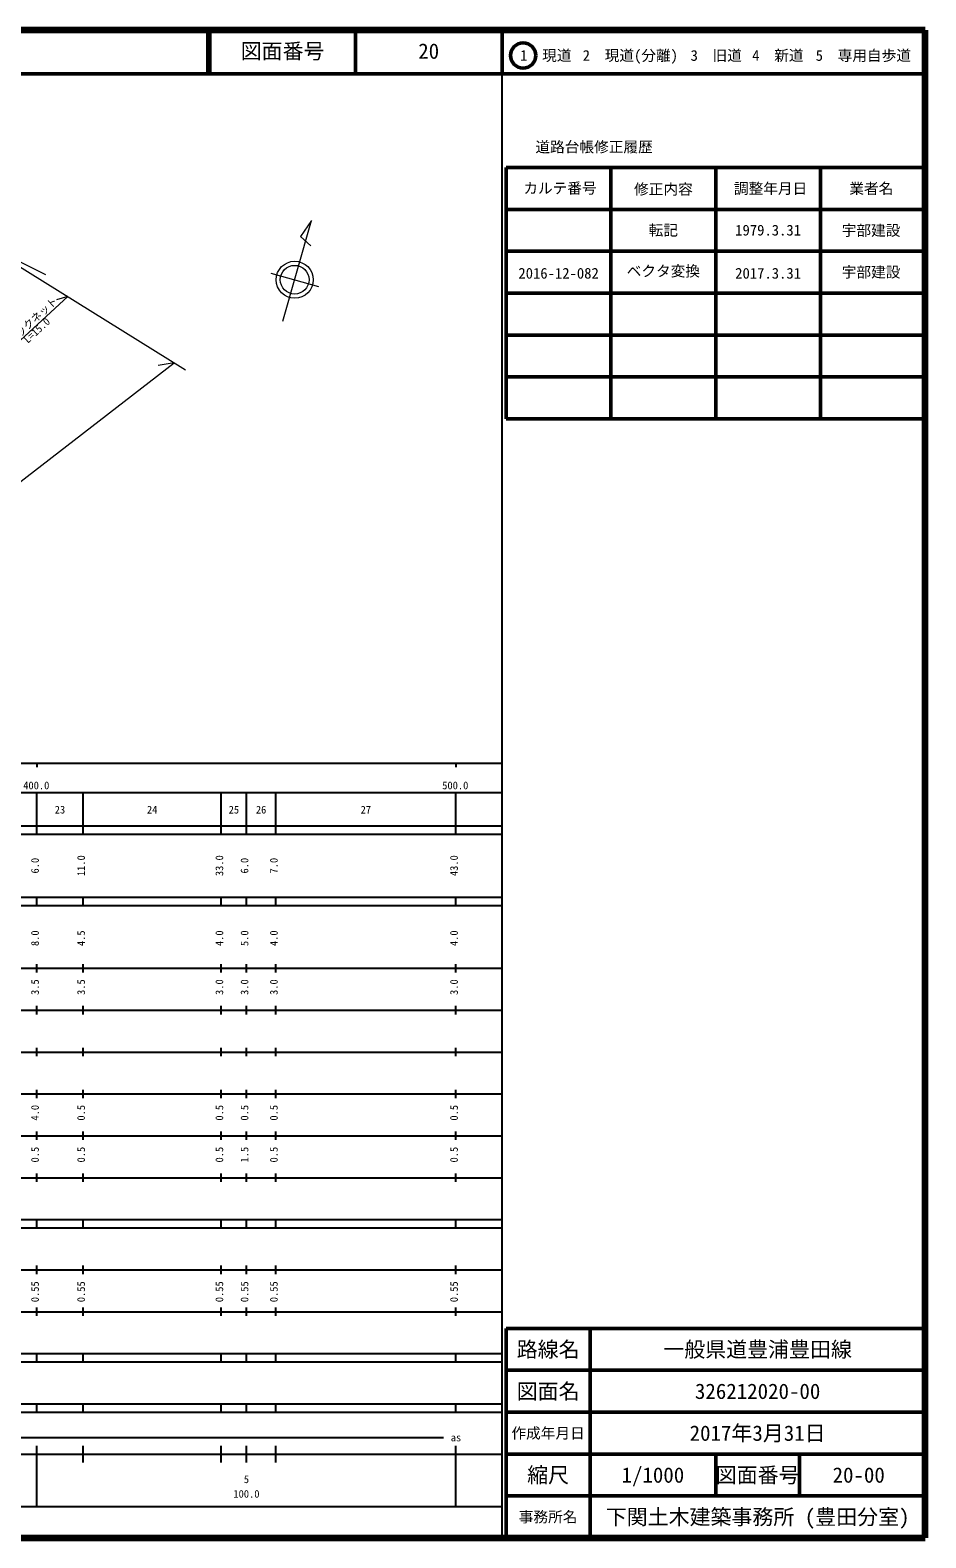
# Model space of a CAD drawing. Units: millimetres, scale not verified. Extents: x 40000 to 680144, y 20000 to 380000.
# Drawn here: x 466383 to 680144, y 20000 to 380000 of the extents above; entities that cross this region are included whole.
import ezdxf
from ezdxf.enums import TextEntityAlignment as Align

# ---------------------------------------------------------------- set-up
doc = ezdxf.new("R2010")
doc.units = ezdxf.units.MM
doc.header["$LTSCALE"] = 1000
for name, color, linetype, lineweight in [('M-BGD', 7, 'Continuous', 13), ('M-STR-HTXT', 7, 'Continuous', 13), ('M-TTL', 2, 'Continuous', 140), ('M-TTL-BAND', 7, 'Continuous', 25), ('M-TTL-FRAM', 2, 'Continuous', 50), ('M-TTL-LINE', 7, 'Continuous', 50)]:
    doc.layers.add(name, color=color, linetype=linetype, lineweight=lineweight)
doc.layers.add('M-TTL-TXT', color=7, linetype='Continuous')
doc.styles.add('ＭＳ ゴシック', font='')
doc.styles.get('ＭＳ ゴシック').set_extended_font_data('MS Gothic')

msp = doc.modelspace()

# ---------------------------------------------------------------- linework, layer by layer
at = {"layer": 'M-BGD'}
msp.add_line((452609, 330290), (470079, 321695), dxfattribs=at)
at = {"layer": 'M-STR-HTXT'}
for p, q in [((526709, 310503), (533529, 334555)), ((533529, 334555), (530910, 330712)), ((454329, 329444), (503431, 298891)), ((530910, 330712), (533339, 328495)), ((523858, 322011), (535176, 318802)), ((458849, 301176), (475344, 316367)), ((475344, 316367), (472636, 315573)), ((500714, 300581), (496952, 299946))]:
    msp.add_line(p, q, dxfattribs=at)
msp.add_lwpolyline([(124381, 231283), (260657, 231283), (449441, 260894), (500714, 300581)], dxfattribs=at)
for radius in [4412, 3431]:
    msp.add_circle((529517, 320407), radius, dxfattribs=at)
at = {"layer": 'M-TTL'}
for p, q in [((680000, 380000), (40000, 380000)), ((680000, 20000), (680000, 380000)), ((40000, 20000), (680000, 20000))]:
    msp.add_line(p, q, dxfattribs=at)
at = {"layer": 'M-TTL-BAND'}
for p, q in [((579000, 20000), (579000, 370000)), ((40000, 205000), (579000, 205000)), ((468000, 205000), (468000, 204000)), ((568000, 205000), (568000, 204000)), ((68000, 198000), (579000, 198000)), ((468000, 188000), (468000, 198000)), ((479000, 188000), (479000, 198000)), ((512000, 188000), (512000, 198000)), ((518000, 188000), (518000, 198000)), ((525000, 188000), (525000, 198000)), ((568000, 188000), (568000, 198000)), ((40000, 190000), (579000, 190000)), ((40000, 188000), (579000, 188000)), ((40000, 173000), (579000, 173000)), ((468000, 171000), (468000, 173000)), ((479000, 171000), (479000, 173000)), ((512000, 171000), (512000, 173000)), ((518000, 171000), (518000, 173000)), ((525000, 171000), (525000, 173000)), ((568000, 171000), (568000, 173000)), ((40000, 171000), (579000, 171000)), ((40000, 156000), (579000, 156000)), ((468000, 155000), (468000, 157000)), ((479000, 155000), (479000, 157000)), ((512000, 155000), (512000, 157000)), ((518000, 155000), (518000, 157000)), ((525000, 155000), (525000, 157000)), ((568000, 155000), (568000, 157000)), ((46000, 146000), (579000, 146000)), ((468000, 145000), (468000, 147000)), ((479000, 145000), (479000, 147000)), ((512000, 145000), (512000, 147000)), ((518000, 145000), (518000, 147000)), ((525000, 145000), (525000, 147000)), ((568000, 145000), (568000, 147000)), ((468000, 135000), (468000, 137000)), ((479000, 135000), (479000, 137000)), ((512000, 135000), (512000, 137000)), ((518000, 135000), (518000, 137000)), ((525000, 135000), (525000, 137000)), ((568000, 135000), (568000, 137000)), ((52000, 136000), (579000, 136000)), ((46000, 126000), (579000, 126000)), ((468000, 125000), (468000, 127000)), ((479000, 125000), (479000, 127000)), ((512000, 125000), (512000, 127000)), ((518000, 125000), (518000, 127000)), ((525000, 125000), (525000, 127000)), ((568000, 125000), (568000, 127000)), ((52000, 116000), (579000, 116000)), ((468000, 115000), (468000, 117000)), ((479000, 115000), (479000, 117000)), ((512000, 115000), (512000, 117000)), ((518000, 115000), (518000, 117000)), ((525000, 115000), (525000, 117000)), ((568000, 115000), (568000, 117000)), ((46000, 106000), (579000, 106000)), ((468000, 105000), (468000, 107000)), ((479000, 105000), (479000, 107000)), ((512000, 105000), (512000, 107000)), ((518000, 105000), (518000, 107000)), ((525000, 105000), (525000, 107000)), ((568000, 105000), (568000, 107000)), ((40000, 96000), (579000, 96000)), ((40000, 94000), (579000, 94000)), ((468000, 94000), (468000, 96000)), ((479000, 94000), (479000, 96000)), ((512000, 94000), (512000, 96000)), ((518000, 94000), (518000, 96000)), ((525000, 94000), (525000, 96000)), ((568000, 94000), (568000, 96000)), ((49000, 84000), (579000, 84000)), ((468000, 83000), (468000, 85000)), ((479000, 83000), (479000, 85000)), ((512000, 83000), (512000, 85000)), ((518000, 83000), (518000, 85000)), ((525000, 83000), (525000, 85000)), ((568000, 83000), (568000, 85000)), ((40000, 74000), (579000, 74000)), ((468000, 73000), (468000, 75000)), ((479000, 73000), (479000, 75000)), ((512000, 73000), (512000, 75000)), ((518000, 73000), (518000, 75000)), ((525000, 73000), (525000, 75000)), ((568000, 73000), (568000, 75000)), ((40000, 64000), (579000, 64000)), ((40000, 62000), (579000, 62000)), ((468000, 62000), (468000, 64000)), ((479000, 62000), (479000, 64000)), ((512000, 62000), (512000, 64000)), ((518000, 62000), (518000, 64000)), ((525000, 62000), (525000, 64000)), ((568000, 62000), (568000, 64000)), ((40000, 52000), (579000, 52000)), ((468000, 50000), (468000, 52000)), ((479000, 50000), (479000, 52000)), ((512000, 50000), (512000, 52000)), ((518000, 50000), (518000, 52000)), ((525000, 50000), (525000, 52000)), ((568000, 50000), (568000, 52000)), ((40000, 50000), (579000, 50000)), ((71000, 44000), (565000, 44000)), ((40000, 40000), (579000, 40000)), ((468000, 27500), (468000, 42000)), ((479000, 38000), (479000, 42000)), ((512000, 38000), (512000, 42000)), ((518000, 38000), (518000, 42000)), ((525000, 38000), (525000, 42000)), ((568000, 27500), (568000, 42000)), ((68000, 27500), (579000, 27500))]:
    msp.add_line(p, q, dxfattribs=at)
at = {"layer": 'M-TTL-FRAM'}
for p, q in [((580000, 347197), (580000, 287197)), ((580000, 347197), (680000, 347197)), ((580000, 287197), (680000, 287197)), ((680000, 70000), (580000, 70000)), ((580000, 70000), (580000, 20000))]:
    msp.add_line(p, q, dxfattribs=at)
at = {"layer": 'M-TTL-LINE'}
for p, q in [((508747, 380000), (508747, 370000)), ((509247, 380000), (509247, 370000)), ((543997, 380000), (543997, 370000)), ((579000, 380000), (579000, 370000)), ((40144, 369552), (680144, 369552)), ((605000, 347197), (605000, 287197)), ((630000, 347197), (630000, 287197)), ((655000, 347197), (655000, 287197)), ((580000, 337197), (680000, 337197)), ((580000, 327197), (680000, 327197)), ((580000, 317197), (680000, 317197)), ((580000, 307197), (680000, 307197)), ((580000, 297197), (680000, 297197)), ((600000, 70000), (600000, 20000)), ((680000, 60000), (580000, 60000)), ((680000, 50000), (580000, 50000)), ((680000, 40000), (580000, 40000)), ((630000, 40000), (630000, 30000)), ((650000, 40000), (650000, 30000)), ((680000, 30000), (580000, 30000))]:
    msp.add_line(p, q, dxfattribs=at)
msp.add_circle((584031, 373958), 3000, dxfattribs=at)

# ---------------------------------------------------------------- texts
at = {"layer": 'M-STR-HTXT', "style": 'ＭＳ ゴシック'}
msp.add_text('ロックネット', height=1833, rotation=42.643, dxfattribs=at).set_placement((467966, 309573), align=Align.BOTTOM_CENTER)
msp.add_text('L=15.0', height=1833, rotation=42.643, dxfattribs=at).set_placement((467336, 308992), align=Align.TOP_CENTER)
at = {"layer": 'M-TTL-BAND', "style": 'ＭＳ ゴシック'}
for s, p in [('400.0', (467844, 198195)), ('500.0', (567844, 198195)), ('23', (473500, 192405)), ('24', (495500, 192405)), ('25', (515000, 192405)), ('26', (521500, 192405)), ('27', (546500, 192405)), ('as', (568000, 42500)), ('5', (518000, 32523)), ('100.0', (518000, 29033))]:
    msp.add_text(s, height=1833, dxfattribs=at).set_placement(p, align=Align.BOTTOM_CENTER)
for s, p in [('6.0', (469000, 180500)), ('11.0', (480000, 180500)), ('33.0', (513000, 180500)), ('6.0', (519000, 180500)), ('7.0', (526000, 180500)), ('43.0', (569000, 180500)), ('8.0', (469000, 163174)), ('4.5', (480000, 163174)), ('4.0', (513000, 163174)), ('5.0', (519000, 163174)), ('4.0', (526000, 163174)), ('4.0', (569000, 163174)), ('3.5', (469000, 151500)), ('3.5', (480000, 151500)), ('3.0', (513000, 151500)), ('3.0', (519000, 151500)), ('3.0', (526000, 151500)), ('3.0', (569000, 151500)), ('4.0', (469000, 121500)), ('0.5', (480000, 121500)), ('0.5', (513000, 121500)), ('0.5', (519000, 121500)), ('0.5', (526000, 121500)), ('0.5', (569000, 121500)), ('0.5', (469000, 111500)), ('0.5', (480000, 111500)), ('0.5', (513000, 111500)), ('1.5', (519000, 111500)), ('0.5', (526000, 111500)), ('0.5', (569000, 111500)), ('0.55', (469000, 78764)), ('0.55', (480000, 78764)), ('0.55', (513000, 78764)), ('0.55', (519000, 78764)), ('0.55', (526000, 78764)), ('0.55', (569000, 78764))]:
    msp.add_text(s, height=1833, rotation=90, dxfattribs=at).set_placement(p, align=Align.BOTTOM_CENTER)
at = {"layer": 'M-TTL-TXT', "style": 'ＭＳ ゴシック'}
for s, height, p in [('図面番号', 3666, (526622, 375000)), ('20', 3666, (561497, 375000)), ('1\u3000現道', 2566, (589448, 373958)), ('2\u3000現道(分離)', 2566, (609619, 373958)), ('3\u3000旧道', 2566, (630121, 373958)), ('4\u3000新道', 2566, (644824, 373958)), ('5\u3000専用自歩道', 2566, (665228, 373958)), ('道路台帳修正履歴', 2566, (600968, 352113)), ('カルテ番号', 2566, (592839, 342277)), ('修正内容', 2566, (617509, 342023)), ('調整年月日', 2566, (643089, 342197)), ('業者名', 2566, (667134, 342197)), ('転記', 2566, (617500, 332245)), ('1979.3.31', 2566, (642500, 332245)), ('宇部建設', 2566, (667077, 332189)), ('2016-12-082', 2566, (592500, 321955)), ('2017.3.31', 2566, (642500, 321955)), ('宇部建設', 2566, (667077, 322234)), ('路線名', 3666, (590000, 65000)), ('路線名', 3666, (590000, 65000)), ('一般県道豊浦豊田線', 3666, (640000, 65000)), ('図面名', 3666, (590000, 55000)), ('図面名', 3666, (590000, 55000)), ('326212020-00', 3666, (640000, 55000)), ('2017年3月31日', 3666, (640000, 45000)), ('作成年月日', 2566, (590000, 45000)), ('作成年月日', 2566, (590000, 45000)), ('縮尺', 3666, (590000, 35000)), ('縮尺', 3666, (590000, 35000)), ('1/1000', 3666, (615000, 35000)), ('図面番号', 3666, (640000, 35000)), ('図面番号', 3666, (640000, 35000)), ('20-00', 3666, (664125, 35000)), ('事務所名', 2566, (590000, 25000)), ('事務所名', 2566, (590000, 25000)), ('下関土木建築事務所 (豊田分室)', 3666, (640000, 25000))]:
    msp.add_text(s, height=height, dxfattribs=at).set_placement(p, align=Align.MIDDLE_CENTER)
msp.add_text('ベクタ変換', height=2566, dxfattribs=at).set_placement((617500, 320433), align=Align.BOTTOM_CENTER)

doc.saveas('drawing.dxf')
